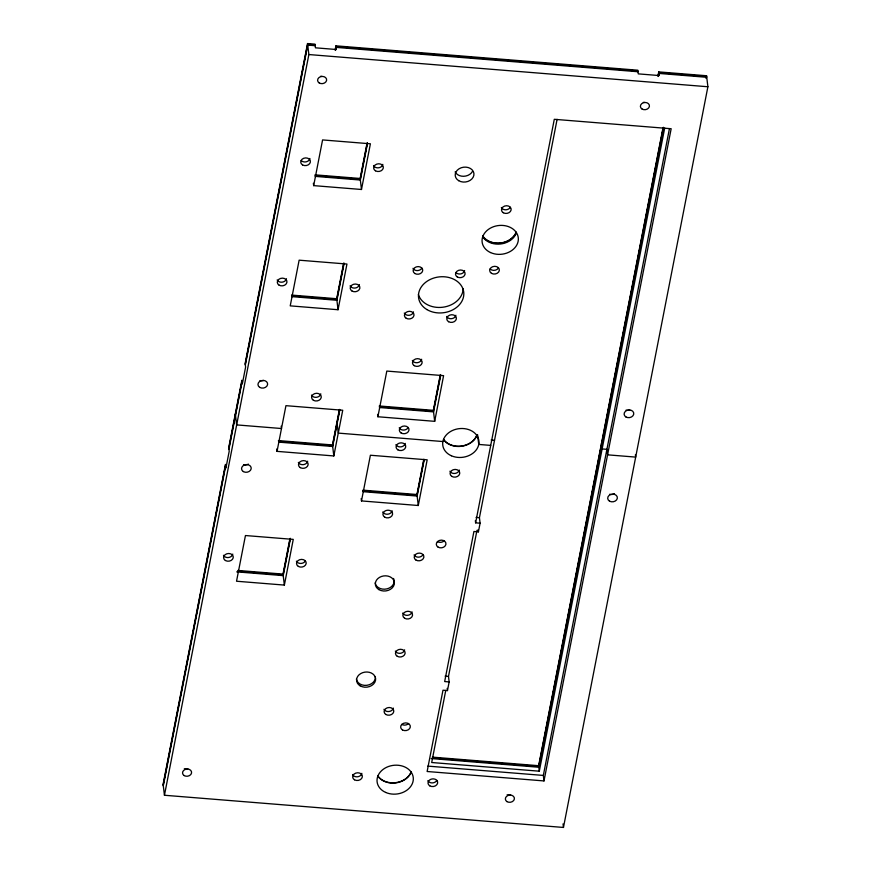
<?xml version="1.0" encoding="UTF-8"?>
<svg xmlns="http://www.w3.org/2000/svg" width="871" height="871" viewBox="0 0 871 871"><rect width="100%" height="100%" fill="white"/><g stroke="black" fill="none" stroke-linecap="round" stroke-linejoin="round"><path stroke-width="1.31" d="M658.737 71.89L659.184 75.559L638.258 73.872L637.812 70.203L335.934 45.836L336.369 49.505L315.454 47.818L315.008 44.149L307.539 43.55L245.165 363.403L245.611 367.061L242.334 383.893L241.888 380.235L228.757 447.563L229.204 451.232L225.916 468.065L225.48 464.406L163.106 784.248L164.445 795.256L563.461 827.45L707.894 86.752L706.555 75.744L658.737 71.89L657.997 75.69M163.204 785.021L225.567 465.168M228.855 448.336L241.986 380.997M245.263 364.165L307.626 44.323L315.106 44.922M163.302 785.794L225.665 465.941M228.942 449.109L242.073 381.77M245.361 364.938L307.724 45.085L315.193 45.695M164.445 795.256L308.867 54.546L307.539 43.55M335.193 49.636L335.934 45.836M335.281 50.409L336.021 46.609L637.91 70.976M335.618 49.908L336.119 47.382L637.997 71.738M313.669 185.621L322.575 139.926L370.404 143.791L361.487 189.486L313.669 185.621L313.386 183.258M277.032 451.363L285.938 405.668L342.728 410.252L333.822 455.947L277.032 451.363L276.749 449.001M284.36 585.083L293.266 539.389L245.448 535.534L236.531 581.229L284.36 585.083L283.021 574.087L289.901 538.833M338.046 309.728L346.952 264.033L299.134 260.179L290.228 305.863L338.046 309.728L336.718 298.72L343.588 263.478M361.487 189.486L360.159 178.479L367.029 143.236M290.25 538.3L283.119 574.849L237.957 571.213M343.936 262.944L336.805 299.493L291.643 295.846M367.377 142.702L360.256 179.252L315.084 175.604M290.337 539.073L283.217 575.622L236.716 571.866M344.034 263.706L336.903 300.266L291.731 296.619M367.475 143.465L360.344 180.025L315.182 176.378M333.822 455.947L332.493 444.95L339.418 409.414M339.516 410.176L332.58 445.712L278.502 441.357M339.853 409.675L332.678 446.485L278.589 442.12M361.487 500.923L370.393 455.239L427.182 459.812L418.276 505.507L361.487 500.923L361.204 498.56M377.894 416.752L386.811 371.068L443.6 375.651L434.683 421.335L377.894 416.752L377.611 414.389M418.276 505.507L416.948 494.51L423.818 459.257M434.683 421.335L433.355 410.339L440.225 375.085M423.905 460.03L417.035 495.283L362.946 490.917M440.574 374.552L433.453 411.112L379.364 406.746M424.253 459.496L417.133 496.045L363.044 491.68M440.672 375.325L433.54 411.874L379.451 407.519M449.153 681.917L444.667 681.558L473.922 531.495L478.408 531.854L480.095 523.199L475.61 522.84L554.294 119.305L671.171 128.734L543.994 780.928L427.128 771.499L442.98 690.213L447.465 690.583L449.153 681.917L448.489 676.419L476.97 530.341M445.756 690.42L431.7 762.517L539.301 771.194L664.704 128.026M480.095 523.199L479.431 517.701L557.102 119.338M658.084 76.463L658.824 72.663L706.653 76.517M658.432 75.962L658.922 73.425L706.74 77.29M539.301 771.194L538.637 765.696L663.005 127.852M663.354 127.286L538.724 766.469L432.473 757.89M663.452 128.059L538.822 767.242L431.221 758.554M543.994 780.928L543.33 775.43L669.461 128.56M706.043 78.412L706.555 75.744M308.867 54.546L707.894 86.752M314.997 174.842L360.159 178.479M291.545 295.084L336.718 298.72M379.266 405.973L433.355 410.339M491.168 439.997L494.532 440.269M442.893 441.543L338.275 433.105L336.946 422.097M490.711 445.397L478.756 444.439L477.569 434.662M278.404 440.584L332.493 444.95M362.859 490.144L416.948 494.51M476.067 517.428L479.431 517.701M237.859 570.44L283.021 574.087M445.125 676.146L448.489 676.419M432.375 757.128L538.637 765.696M427.803 766.11L543.33 775.43M635.395 454.738L635.678 457.101L607.577 454.836L606.913 449.327L602.133 448.946L601.469 443.448M563.036 823.901L563.461 827.45M478.146 529.655L478.408 531.854M475.348 520.64L475.61 522.84M447.193 688.384L447.465 690.583M281.202 426.159L281.485 428.521L236.651 424.896L235.322 413.899M463.154 288.78A22.755 18.051 -6.9 0 1 442.871 307.223A22.755 18.051 -6.9 0 1 418.418 294.572M321.704 76.289A4.551 3.615 -6.9 0 1 320.517 76.321M644.507 102.343A4.551 3.615 -6.9 0 1 643.321 102.364M320.789 393.855A4.856 3.854 -6.9 0 1 316.521 397.296A4.856 3.854 -6.9 0 1 311.491 395.064M421.651 359.255A4.856 3.854 -6.9 0 1 417.383 362.684A4.856 3.854 -6.9 0 1 412.353 360.452M408.161 427.574A4.856 3.854 -6.9 0 1 403.621 430.067A4.856 3.854 -6.9 0 1 399.223 427.792M309.913 158.478A4.856 3.854 -6.9 0 1 306.265 161.799A4.856 3.854 -6.9 0 1 301.214 160.547M382.837 164.369A4.856 3.854 -6.9 0 1 378.569 167.798A4.856 3.854 -6.9 0 1 373.539 165.566M359.396 284.61A4.856 3.854 -6.9 0 1 355.128 288.04A4.856 3.854 -6.9 0 1 350.098 285.819M286.461 278.731A4.856 3.854 -6.9 0 1 282.193 282.16A4.856 3.854 -6.9 0 1 277.163 279.929M498.495 267.898A4.856 3.854 -6.9 0 1 490.166 268.976M510.319 207.287A4.856 3.854 -6.9 0 1 505.768 209.791A4.856 3.854 -6.9 0 1 501.369 207.516M455.892 315.269A4.812 3.822 -6.9 0 1 451.657 318.666A4.812 3.822 -6.9 0 1 446.671 316.456M464.613 270.554A4.812 3.822 -6.9 0 1 460.999 273.842A4.812 3.822 -6.9 0 1 455.99 272.601M421.869 268.116A4.812 3.822 -6.9 0 1 417.361 270.587A4.812 3.822 -6.9 0 1 413.006 268.333M413.507 311.872A4.812 3.822 -6.9 0 1 409.272 315.269A4.812 3.822 -6.9 0 1 404.286 313.059M263.652 380.453A4.856 3.854 -6.9 0 1 259.939 380.551M629.787 410.001A4.856 3.854 -6.9 0 1 626.086 410.089M516.209 232.415A18.204 14.437 -6.9 0 1 500.52 243.216A18.204 14.437 -6.9 0 1 482.806 236.313M472.452 171.456A9.407 7.458 -6.9 0 1 463.644 176.29A9.407 7.458 -6.9 0 1 455.13 171.881M516.176 232.154A18.204 14.437 -6.9 0 1 500.487 242.965A18.204 14.437 -6.9 0 1 482.774 236.063M516.296 233.178A18.204 14.437 -6.9 0 1 500.607 243.989A18.204 14.437 -6.9 0 1 482.893 237.086M476.905 435.304A18.204 14.437 -6.9 0 1 461.412 446.3A18.204 14.437 -6.9 0 1 443.557 439.626M476.873 435.054A18.204 14.437 -6.9 0 1 461.39 446.05A18.204 14.437 -6.9 0 1 443.524 439.365M411.254 771.913A18.204 14.437 -6.9 0 1 395.761 782.909A18.204 14.437 -6.9 0 1 377.894 776.235M411.221 771.662A18.204 14.437 -6.9 0 1 395.728 782.659A18.204 14.437 -6.9 0 1 377.862 775.974M375.368 676.56A9.559 7.578 -6.9 0 1 366.898 685.303A9.559 7.578 -6.9 0 1 356.413 679.01M393.54 578.464A9.559 7.578 -6.9 0 1 386.887 588.883A9.559 7.578 -6.9 0 1 375.172 582.819M510.613 794.668A4.551 3.615 -6.9 0 1 507.14 794.755M187.809 768.625A4.551 3.615 -6.9 0 1 184.336 768.701M408.597 723.518A4.856 3.854 -6.9 0 1 401.781 724.4M444.232 540.749A4.856 3.854 -6.9 0 1 437.427 541.631M436.817 780.416A4.856 3.854 -6.9 0 1 432.277 782.909A4.856 3.854 -6.9 0 1 427.879 780.634M361.857 773.35A4.856 3.854 -6.9 0 1 357.589 776.78A4.856 3.854 -6.9 0 1 352.559 774.559M459.257 470.013A4.856 3.854 -6.9 0 1 454.989 473.443A4.856 3.854 -6.9 0 1 449.959 471.211M248.344 464.091A4.856 3.854 -6.9 0 1 243.532 464.711M614.49 493.639A4.856 3.854 -6.9 0 1 609.678 494.26M307.659 461.195A4.856 3.854 -6.9 0 1 303.391 464.624A4.856 3.854 -6.9 0 1 298.361 462.403M405.233 443.426A4.856 3.854 -6.9 0 1 400.965 446.856A4.856 3.854 -6.9 0 1 395.935 444.624M423.034 554.653A4.856 3.854 -6.9 0 1 418.494 557.157A4.856 3.854 -6.9 0 1 414.095 554.881M412.048 611.867A4.856 3.854 -6.9 0 1 407.78 615.296A4.856 3.854 -6.9 0 1 402.75 613.064M404.634 649.864A4.856 3.854 -6.9 0 1 400.366 653.294A4.856 3.854 -6.9 0 1 395.336 651.073M393.289 708.079A4.856 3.854 -6.9 0 1 389.021 711.509A4.856 3.854 -6.9 0 1 383.991 709.288M392.113 510.754A4.856 3.854 -6.9 0 1 387.835 514.195A4.856 3.854 -6.9 0 1 382.805 511.963M305.351 560.957A4.856 3.854 -6.9 0 1 300.8 563.45A4.856 3.854 -6.9 0 1 296.401 561.174M232.775 554.087A4.856 3.854 -6.9 0 1 228.507 557.516A4.856 3.854 -6.9 0 1 223.477 555.284M451.363 455.762A18.204 14.437 -6.9 0 0 478.974 442.544A18.204 14.437 -6.9 0 0 452.136 430.666A18.204 14.437 -6.9 0 0 451.363 455.762M426.877 309.553A22.755 18.051 -6.9 0 0 463.557 296.652A22.755 18.051 -6.9 0 0 432.974 278.317A22.755 18.051 -6.9 0 0 426.877 309.553M642.069 109.038A4.551 3.615 -6.9 0 0 649.396 106.458A4.551 3.615 -6.9 0 0 643.288 102.789A4.551 3.615 -6.9 0 0 642.069 109.038M319.265 82.985A4.551 3.615 -6.9 0 0 326.592 80.404A4.551 3.615 -6.9 0 0 320.474 76.746A4.551 3.615 -6.9 0 0 319.265 82.985M313.408 400.279A4.856 3.854 -6.9 0 0 321.225 397.524A4.856 3.854 -6.9 0 0 314.703 393.616A4.856 3.854 -6.9 0 0 313.408 400.279M414.269 365.668A4.856 3.854 -6.9 0 0 422.097 362.924A4.856 3.854 -6.9 0 0 415.565 359.004A4.856 3.854 -6.9 0 0 414.269 365.668M401.139 433.007A4.856 3.854 -6.9 0 0 408.967 430.252A4.856 3.854 -6.9 0 0 402.435 426.344A4.856 3.854 -6.9 0 0 401.139 433.007M302.531 164.902A4.856 3.854 -6.9 0 0 310.348 162.148A4.856 3.854 -6.9 0 0 303.827 158.239A4.856 3.854 -6.9 0 0 302.531 164.902M375.455 170.792A4.856 3.854 -6.9 0 0 383.284 168.038A4.856 3.854 -6.9 0 0 376.762 164.118A4.856 3.854 -6.9 0 0 375.455 170.792M352.015 291.034A4.856 3.854 -6.9 0 0 359.832 288.279A4.856 3.854 -6.9 0 0 353.31 284.371A4.856 3.854 -6.9 0 0 352.015 291.034M279.079 285.144A4.856 3.854 -6.9 0 0 286.907 282.389A4.856 3.854 -6.9 0 0 280.386 278.48A4.856 3.854 -6.9 0 0 279.079 285.144M491.473 273.331A4.856 3.854 -6.9 0 0 499.301 270.576A4.856 3.854 -6.9 0 0 492.779 266.668A4.856 3.854 -6.9 0 0 491.473 273.331M503.296 212.731A4.856 3.854 -6.9 0 0 511.114 209.976A4.856 3.854 -6.9 0 0 504.592 206.068A4.856 3.854 -6.9 0 0 503.296 212.731M448.576 321.693A4.812 3.822 -6.9 0 0 456.339 318.96A4.812 3.822 -6.9 0 0 449.861 315.073A4.812 3.822 -6.9 0 0 448.576 321.693M457.297 276.956A4.812 3.822 -6.9 0 0 465.06 274.223A4.812 3.822 -6.9 0 0 458.582 270.348A4.812 3.822 -6.9 0 0 457.297 276.956M414.912 273.538A4.812 3.822 -6.9 0 0 422.664 270.805A4.812 3.822 -6.9 0 0 416.207 266.929A4.812 3.822 -6.9 0 0 414.912 273.538M406.191 318.263A4.812 3.822 -6.9 0 0 413.954 315.542A4.812 3.822 -6.9 0 0 407.476 311.655A4.812 3.822 -6.9 0 0 406.191 318.263M625.901 416.948A4.856 3.854 -6.9 0 0 633.718 414.193A4.856 3.854 -6.9 0 0 627.196 410.285A4.856 3.854 -6.9 0 0 625.901 416.948M259.754 387.399A4.856 3.854 -6.9 0 0 267.571 384.644A4.856 3.854 -6.9 0 0 261.05 380.736A4.856 3.854 -6.9 0 0 259.754 387.399M490.504 252.546A18.204 14.437 -6.9 0 0 518.343 239.656A18.204 14.437 -6.9 0 0 491.767 227.429A18.204 14.437 -6.9 0 0 490.504 252.546M458.69 180.678A9.407 7.458 -6.9 0 0 473.846 175.343A9.407 7.458 -6.9 0 0 461.205 167.765A9.407 7.458 -6.9 0 0 458.69 180.678M385.711 792.447A18.204 14.437 -6.9 0 0 413.322 779.218A18.204 14.437 -6.9 0 0 386.495 767.34A18.204 14.437 -6.9 0 0 385.711 792.447M507.02 801.636A4.551 3.615 -6.9 0 0 514.358 799.055A4.551 3.615 -6.9 0 0 508.239 795.397A4.551 3.615 -6.9 0 0 507.02 801.636M184.216 775.593A4.551 3.615 -6.9 0 0 191.544 773.013A4.551 3.615 -6.9 0 0 185.436 769.343A4.551 3.615 -6.9 0 0 184.216 775.593M360.126 685.804A9.559 7.578 -6.9 0 0 375.521 680.382A9.559 7.578 -6.9 0 0 362.684 672.673A9.559 7.578 -6.9 0 0 360.126 685.804M378.885 589.602A9.559 7.578 -6.9 0 0 394.28 584.18A9.559 7.578 -6.9 0 0 381.444 576.482A9.559 7.578 -6.9 0 0 378.885 589.602M402.456 729.909A4.856 3.854 -6.9 0 0 410.274 727.154A4.856 3.854 -6.9 0 0 403.752 723.235A4.856 3.854 -6.9 0 0 402.456 729.909M438.091 547.13A4.856 3.854 -6.9 0 0 445.908 544.386A4.856 3.854 -6.9 0 0 439.387 540.466A4.856 3.854 -6.9 0 0 438.091 547.13M429.795 785.849A4.856 3.854 -6.9 0 0 437.623 783.094A4.856 3.854 -6.9 0 0 431.091 779.186A4.856 3.854 -6.9 0 0 429.795 785.849M354.475 779.774A4.856 3.854 -6.9 0 0 362.303 777.019A4.856 3.854 -6.9 0 0 355.771 773.11A4.856 3.854 -6.9 0 0 354.475 779.774M451.875 476.426A4.856 3.854 -6.9 0 0 459.703 473.682A4.856 3.854 -6.9 0 0 453.17 469.763A4.856 3.854 -6.9 0 0 451.875 476.426M609.482 501.119A4.856 3.854 -6.9 0 0 617.31 498.364A4.856 3.854 -6.9 0 0 610.789 494.456A4.856 3.854 -6.9 0 0 609.482 501.119M243.336 471.57A4.856 3.854 -6.9 0 0 251.164 468.816A4.856 3.854 -6.9 0 0 244.642 464.907A4.856 3.854 -6.9 0 0 243.336 471.57M300.277 467.618A4.856 3.854 -6.9 0 0 308.105 464.864A4.856 3.854 -6.9 0 0 301.573 460.955A4.856 3.854 -6.9 0 0 300.277 467.618M397.862 449.839A4.856 3.854 -6.9 0 0 405.679 447.084A4.856 3.854 -6.9 0 0 399.158 443.176A4.856 3.854 -6.9 0 0 397.862 449.839M416.011 560.097A4.856 3.854 -6.9 0 0 423.839 557.342A4.856 3.854 -6.9 0 0 417.318 553.433A4.856 3.854 -6.9 0 0 416.011 560.097M404.667 618.279A4.856 3.854 -6.9 0 0 412.495 615.525A4.856 3.854 -6.9 0 0 405.973 611.616A4.856 3.854 -6.9 0 0 404.667 618.279M397.263 656.288A4.856 3.854 -6.9 0 0 405.08 653.533A4.856 3.854 -6.9 0 0 398.559 649.624A4.856 3.854 -6.9 0 0 397.263 656.288M385.907 714.503A4.856 3.854 -6.9 0 0 393.725 711.749A4.856 3.854 -6.9 0 0 387.203 707.84A4.856 3.854 -6.9 0 0 385.907 714.503M384.732 517.178A4.856 3.854 -6.9 0 0 392.549 514.423A4.856 3.854 -6.9 0 0 386.027 510.515A4.856 3.854 -6.9 0 0 384.732 517.178M298.328 566.39A4.856 3.854 -6.9 0 0 306.146 563.635A4.856 3.854 -6.9 0 0 299.624 559.726A4.856 3.854 -6.9 0 0 298.328 566.39M225.393 560.499A4.856 3.854 -6.9 0 0 233.221 557.756A4.856 3.854 -6.9 0 0 226.689 553.836A4.856 3.854 -6.9 0 0 225.393 560.499"/></g></svg>
